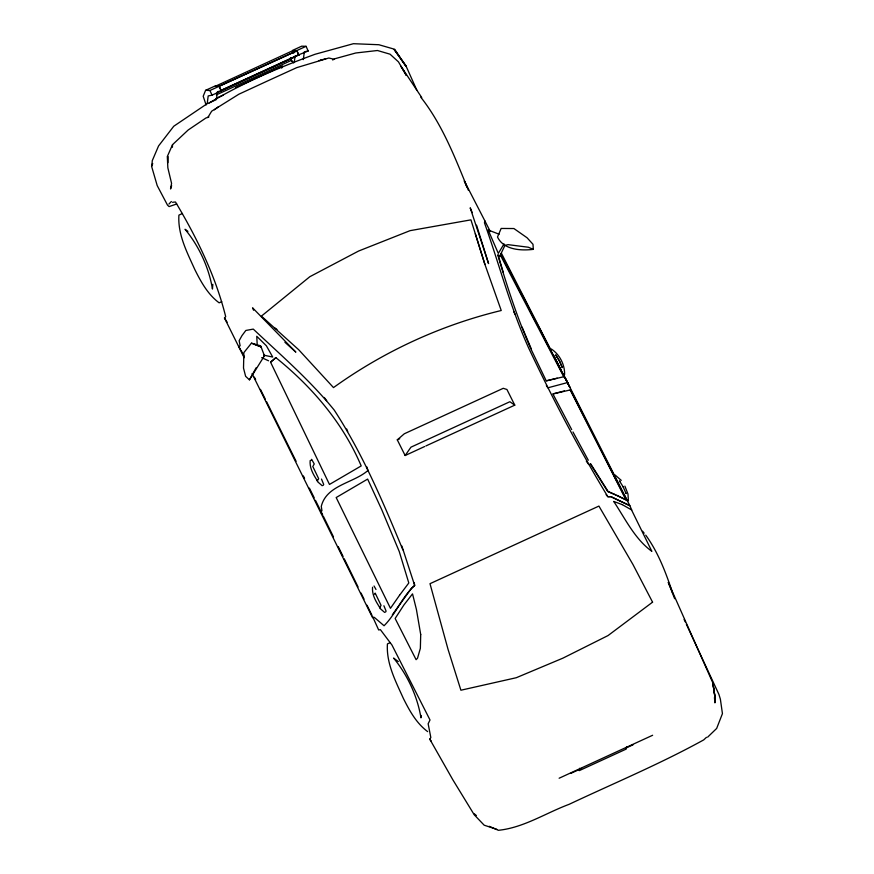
<?xml version="1.0" encoding="UTF-8"?>
<svg xmlns="http://www.w3.org/2000/svg" width="874" height="874" viewBox="0 0 874 874"><rect width="100%" height="100%" fill="white"/><g stroke="black" fill="none" stroke-linecap="round" stroke-linejoin="round"><path stroke-width="1.31" d="M311.089 460.216L311.625 459.32L314.247 463.974L313.274 465.623M167.906 162.739L168.223 156.654M172.397 147.258L172.539 144.658L188.194 129.986L205.925 118.001L208.853 116.996M212.841 284.334L212.458 289.054C208.886 267.499 198.988 246.097 185.048 229.283L187.91 231.37M421.159 715.478L420.973 717.838C417.401 696.283 407.502 674.881 393.562 658.067L398.336 661.552M466.803 186.949L464.28 180.896L484.764 220.685L484.48 222.881C499.371 264.647 510.482 307.834 528.792 348.311C552.816 398.959 578.806 448.733 607.845 496.705L610.882 496.672L629.848 505.675L631.749 510.055M294.243 62.557L295.084 56.012M303.322 59.618L304.338 51.763M579.659 768.257L579.254 770.639L626.232 749.062L626.636 746.68M152.71 163.558L151.89 165.984L152.273 160.663L158.565 145.947L173.762 126.238L206.406 104.203M171.654 185.681L170.539 188.981L171.566 183.343L167.852 167.83L167.316 156.522L172.539 144.658M152.437 163.755L151.563 166.224L157.2 185.583L167.502 205.117L169.086 206.592L176.712 203.981M294.647 57.061L212.032 95.168L208.198 95.932L207.182 103.788L216.424 99.538L217.44 91.694L221.286 90.918L219.177 86.242L214.84 86.1L205.587 90.339L203.194 96.26L206.111 104.978M281.668 68.106L282.597 65.976L235.619 87.553M550.183 349.163L500.791 254.094L504.779 245.736M256.213 367.67L249.429 379.829L245.627 376.333L243.507 368.074L243.868 352.604L251.45 343.176L260.681 345.831L264.44 355.784L249.429 379.829M414.254 582.816L414.68 585.449C402.018 596.811 395.911 614.007 384.057 625.751L374.28 617.339L372.575 617.678L252.062 373.602M207.826 117.531L211.65 111.216L238.864 94.217L267.739 80.867L296.668 67.659L328.821 58.012L334.458 59.345M317.983 479.859L318.671 478.69L312.783 466.432M374.498 594.276L375.186 593.107L381.064 605.365L380.387 606.523M504.058 243.901L498.3 253.394L488.151 229.982L499.141 234.232M496.956 829.393L484.185 825.198L474.254 814.808L452.819 779.75L429.757 739.131L430.838 737.558L428.151 723.781L430.008 719.979L391.967 645.034L380.365 629.63L378.661 629.968L372.422 616.214M514.786 405.143L506.931 389.487L503.249 388.307L404.323 433.766L397.288 439.851L405.143 455.518L410.955 447.171L509.881 401.723L514.786 405.143L425.846 445.969M392.36 614.783L411.425 588.311L414.68 585.449L401.822 545.955M244.185 357.695L224.476 318.005L225.7 316.683C215.583 275.966 196.934 237.87 175.488 201.981L172.539 202.298M168.922 204.079L171.37 201.501M707.623 737.164L716.658 728.446L722.437 713.632L720.384 699.2L718.931 694.426L686.363 624.276M706.487 737.295L703.756 739.863C660.143 763.931 614.116 783.126 569.105 804.331C545.693 813.049 523.559 827.776 498.366 830.3L489.243 826.312M270.579 362.218L275.856 357.63C312.073 386.865 342.881 422.776 361.202 465.918L329.476 484.447L270.569 362.207L275.856 357.63M214.425 109.785L218.325 106.814M209.312 102.903C242.688 82.975 278.675 67.604 315.088 54.264L353.413 43.7L378.868 44.727L394.698 49.294L406.017 66.369L394.174 49.523L405.787 65.495L416.789 90.088M332.666 59.989L334.95 58.722L355.784 52.986L377.47 50.506L390.044 54.188L398.468 61.868L406.366 75.459L400.947 66.238L421.738 97.549M263.85 356.1L264.44 355.784M533.304 249.363C521.133 250.838 503.719 250.051 497.503 237.018L501.152 228.453L513.912 228.54L527.088 237.783L532.998 244.305L533.304 249.363L528.355 247.233L508.045 244.644L504.451 245.55M397.288 439.851L399.724 438.737M405.143 455.518L424.611 446.538M559.131 778.221L652.638 735.263M214.917 86.46L292.55 50.79L293.719 53.139M205.587 90.339L209.935 90.492L296.898 50.823L298.788 55.04L220.456 90.688M306.075 46.322L301.727 46.169L292.484 50.419L296.821 50.572L306.075 46.322L308.172 50.998L296.362 55.761M218.566 86.471L296.898 50.823M221.69 90.12L296.865 55.586M216.37 94.851L291.545 60.317L293.467 62.873M215.823 98.554L223.22 95.157M182.458 213.485L178.908 215.124C177.651 234.571 187.091 252.357 194.826 269.563C201.009 281.931 207.815 294.407 219.134 302.83L221.756 301.705M389.848 642.794L387.422 643.909C386.166 663.366 395.605 681.141 403.34 698.359C409.524 710.715 416.33 723.191 427.648 731.614M570.755 773.403L581.56 768.443M625.959 748.046L633.158 744.735M320.594 60.153L325.871 58.744M553.22 393.824L564.386 390.929M546.567 380.747L557.219 378.158M564.101 376.65L546.25 380.9L531.141 349.436M305.616 51.511L308.172 50.998M318.966 60.579L321.446 60.219M298.1 55.018L298.788 55.04M323.172 485.376L323.708 484.469L321.501 479.072M385.576 612.04L386.1 611.144L383.894 605.748M263.85 355.194L272.71 357.04L266.384 345.787L256.759 336.293L257.229 345.11M251.45 343.176L261.151 346.912L253.569 343.985M497.754 254.771L501.326 256.202L498.289 255.437L503.184 272.207M615.831 494.892L607.758 491.57L590.223 463.777M261.676 357.663L268.558 360.787M616.989 495.372L626.068 500.059L570.209 390.023M275.037 328.078L276.971 329.465M551.177 348.901C559.622 354.396 564.932 364.633 564.582 374.695M614.99 474.921L621.261 480.372M474.265 813.814L476.385 815.551M322.233 485.747L317.71 481.836L317.043 480.23L317.677 481.224C313.591 475.139 309.462 468.213 310.161 460.587M384.636 612.412L380.114 608.512L379.447 606.906M284.924 342.269L295.86 352.135L252.553 307.812L253.569 310.226M420.809 97.211C442.441 124.632 455.288 158.194 468.431 190.335M402.859 549.844C383.031 501.905 362.634 453.715 334.239 410.103C310.139 380.398 281.046 355.27 253.274 329.105L245.845 330.459L241.978 335.616L239.148 340.685L240.121 345.733L238.722 346.694L240.514 349.458M606.13 494.662L607.845 496.705L610.893 496.661L629.848 505.675L563.359 374.378M642.609 531.228L644.171 533.184M645.733 535.15C658.33 552.477 666.043 573.115 672.761 593.348M324.254 397.473L326.69 400.663M380.07 607.9C375.995 601.815 371.865 594.888 372.553 587.262M586.323 461.188L588.705 464.465M429.757 739.131L431.144 741.043M322.692 514.928L320.605 511.847L321.949 510.798L321.282 506.363C326.505 484.994 353.457 483.213 368.009 470.441L366.687 466.661M546.359 385.576L547.856 387.816L567.576 382.561L569.957 387.575L500.791 254.094M590.54 463.624L608.075 491.428L626.385 499.906L570.525 389.87L552.903 393.977L571.694 429.604M224.476 318.005L227.12 322.189M623.457 487.331L619.447 480.886L619.83 481.552M374.028 585.984L375.995 589.48M553.362 355.314L550.249 349.382M625.729 492.958L626.101 493.635L623.086 486.665M617.175 481.345L614.051 475.412M572.973 431.953L588.3 460.237M563.785 376.792L500.999 256.333L497.962 255.579C507.313 286.945 517.364 318.245 530.616 348.213M553.308 355.172L560.813 369.615M563.304 374.433L568.308 384.057L565.707 378.726M560.551 369.232L563.533 374.935M624.364 495.263L627.346 500.966M484.764 220.685L490.336 231.577M501.468 253.362L550.358 348.966M553.461 355.008L560.879 369.538M241.115 350.376L244.13 356.472M254.41 377.197L255.612 379.633M260.452 389.378L265.281 399.134M266.494 401.57L296.1 461.297M303.354 475.926L304.567 478.362M309.396 488.107L314.236 497.863M315.438 500.299L322.091 513.704M323.293 516.141L333.475 536.887M338.271 546.654L343.067 556.421M344.258 558.857L358.045 586.924M361.038 593.031L364.032 599.127M367.025 605.234L371.821 615.001M513.781 311.756L514.961 314.159M684.091 619.437L685.227 621.862M296.821 50.572L298.93 55.248M209.935 90.492L212.032 95.168M219.254 86.493L221.144 90.71M522.128 327.204L531.458 349.294M624.899 486.152L627.969 493.996L628.395 500.726M472.233 212.633L470.201 207.815L488.577 263.598L476.559 225.208M346.694 429.014L347.699 431.516M674.652 598.701L668.26 582.401L712.823 682.845L715.249 698.796L714.921 702.86L714.451 697.528M484.873 264.287L501.239 310.51C440.889 325.106 383.904 351.359 333.486 387.586L298.755 349.797L261.413 316.126L309.844 276.697L358.602 251.035L410.026 230.67L470.944 219.855L484.873 264.287L475.325 233.784M290.507 57.586L291.752 61.322M713.752 689.531L713.982 692.197M420.711 634.535L420.361 648.333L417.51 658.231L416.1 659.673L395.135 618.486L403.985 604.863L412.528 593.861L416.406 609.429L420.711 634.535M399.538 595.27L390.459 608.304L336.173 497.546L367.637 479.094L381.676 509.542L399.243 551.516L408.803 582.98L399.538 595.27M652.572 602.164L608.042 635.562L562.9 658.155L516.283 677.721L460.904 690.22L448.056 649.393L429.997 583.69L598.919 506.079L632.929 564.451L652.572 602.164M622.212 504.593L613.712 501.436C625.26 518.719 634.721 538.919 651.862 551.352L631.52 509.881L622.212 504.593M559.273 360.634L555.635 354.855L559.644 361.312L562.288 367.604L559.273 360.634M715.249 698.796L712.823 682.845L715.249 698.796"/></g></svg>
